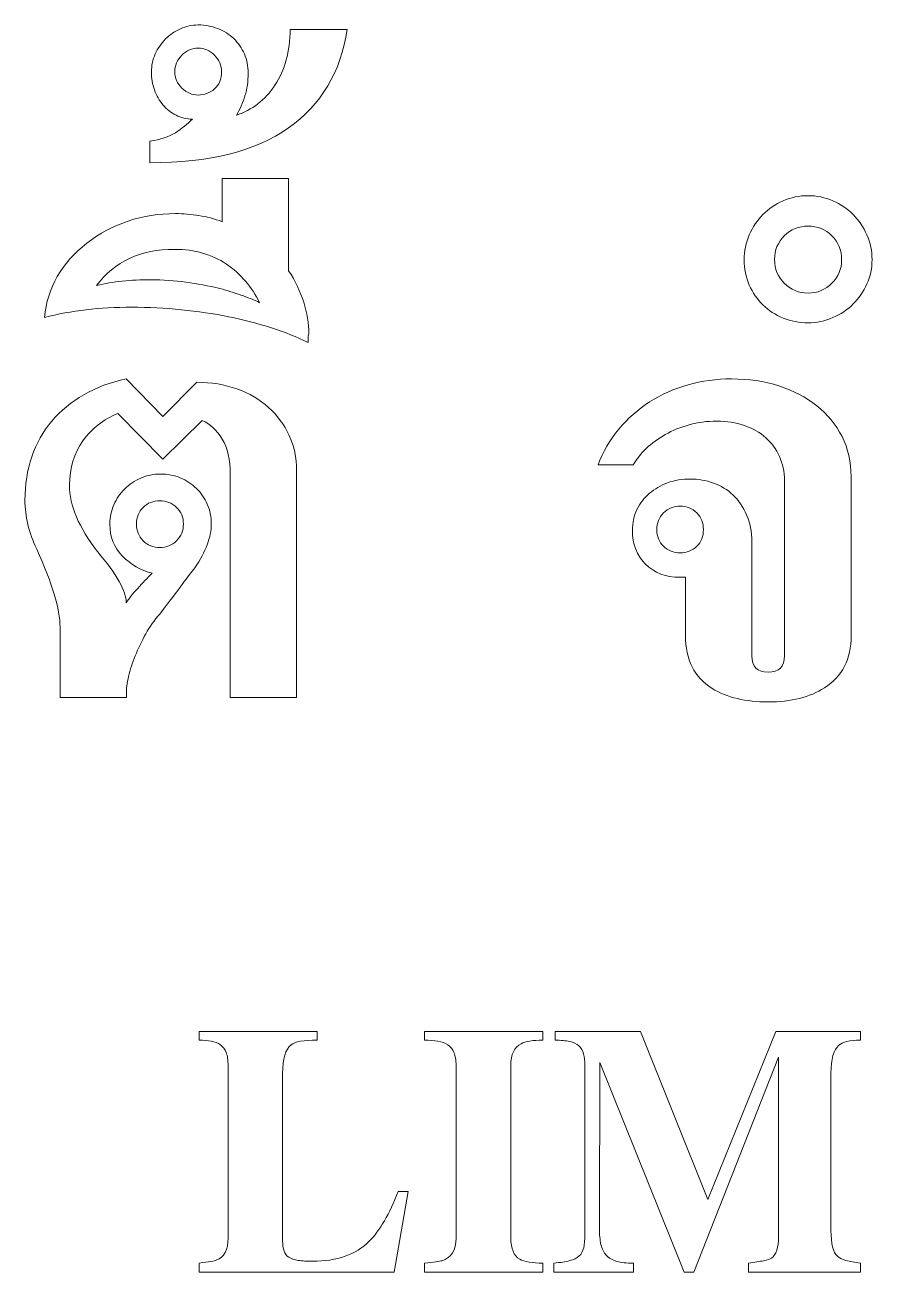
# Model space of a CAD drawing. Header units: millimetres. Extents: x -900 to 690, y -288 to -9.
# Drawn here: x 309.7 to 498.2, y -286.6 to -9.1 of the extents above; entities that cross this region are included whole.
import ezdxf

# ---------------------------------------------------------------- set-up
doc = ezdxf.new("R2010")
doc.units = ezdxf.units.MM
doc.header["$MEASUREMENT"] = 0
doc.layers.add('Layer 1', color=7, linetype='Continuous')

msp = doc.modelspace()

# ---------------------------------------------------------------- linework, layer by layer
at = {"layer": 'Layer 1', "color": 250, "lineweight": 20}
for points, knots in [([(381.399, -10.084), (380.01, -19.5173), (375.6406, -26.8094), (368.3486, -31.989), (368.3486, -31.989), (361.0565, -37.1687), (350.784, -39.7441), (337.5021, -39.7441), (337.5021, -39.7441), (337.5021, -39.7441), (337.5021, -34.9116), (337.5021, -34.9116), (337.5021, -34.9116), (339.8749, -34.5933), (341.7558, -33.9567), (343.1737, -33.0597), (343.1737, -33.0597), (344.5916, -32.1627), (345.8648, -31.1499), (346.9933, -30.0213), (346.9933, -30.0213), (345.6333, -30.0213), (344.4179, -29.732), (343.3183, -29.1822), (343.3183, -29.1822), (342.2188, -28.6034), (341.2638, -27.8511), (340.4247, -26.8962), (340.4247, -26.8962), (339.6145, -25.9123), (338.9778, -24.8127), (338.5149, -23.5395), (338.5149, -23.5395), (338.0808, -22.2663), (337.8493, -20.9063), (337.8493, -19.5173), (337.8493, -19.5173), (337.8493, -18.0994), (338.1387, -16.7683), (338.6885, -15.5241), (338.6885, -15.5241), (339.2672, -14.2798), (340.0196, -13.1802), (340.9745, -12.1964), (340.9745, -12.1964), (341.9583, -11.2414), (343.0579, -10.4891), (344.3022, -9.9104), (344.3022, -9.9104), (345.5465, -9.3606), (346.8486, -9.0712), (348.2665, -9.0712), (348.2665, -9.0712), (349.8002, -9.0712), (351.247, -9.3316), (352.607, -9.8814), (352.607, -9.8814), (353.967, -10.4023), (355.1534, -11.1546), (356.1662, -12.1095), (356.1662, -12.1095), (357.179, -13.0934), (357.9603, -14.2219), (358.539, -15.5241), (358.539, -15.5241), (359.0888, -16.7973), (359.3782, -18.2441), (359.3782, -19.8356), (359.3782, -19.8356), (359.3782, -21.6297), (359.1467, -23.337), (358.6548, -24.8706), (358.6548, -24.8706), (358.1918, -26.4332), (357.5552, -27.8511), (356.745, -29.1532), (356.745, -29.1532), (360.2463, -28.0247), (363.111, -25.7966), (365.3391, -22.4689), (365.3391, -22.4689), (367.5673, -19.1122), (368.6958, -15.0032), (368.6958, -10.084), (368.6958, -10.084), (368.6958, -10.084), (381.399, -10.084), (381.399, -10.084)], [0, 0, 0, 0, 0.04347826, 0.04347826, 0.04347826, 0.04347826, 0.08695652, 0.08695652, 0.08695652, 0.08695652, 0.13043478, 0.13043478, 0.13043478, 0.13043478, 0.17391304, 0.17391304, 0.17391304, 0.17391304, 0.2173913, 0.2173913, 0.2173913, 0.2173913, 0.26086957, 0.26086957, 0.26086957, 0.26086957, 0.30434783, 0.30434783, 0.30434783, 0.30434783, 0.34782609, 0.34782609, 0.34782609, 0.34782609, 0.39130435, 0.39130435, 0.39130435, 0.39130435, 0.43478261, 0.43478261, 0.43478261, 0.43478261, 0.47826087, 0.47826087, 0.47826087, 0.47826087, 0.52173913, 0.52173913, 0.52173913, 0.52173913, 0.56521739, 0.56521739, 0.56521739, 0.56521739, 0.60869565, 0.60869565, 0.60869565, 0.60869565, 0.65217391, 0.65217391, 0.65217391, 0.65217391, 0.69565217, 0.69565217, 0.69565217, 0.69565217, 0.73913043, 0.73913043, 0.73913043, 0.73913043, 0.7826087, 0.7826087, 0.7826087, 0.7826087, 0.82608696, 0.82608696, 0.82608696, 0.82608696, 0.86956522, 0.86956522, 0.86956522, 0.86956522, 0.91304348, 0.91304348, 0.91304348, 0.91304348, 1, 1, 1, 1]), ([(353.4462, -19.4884), (353.4462, -18.0994), (352.9253, -16.8552), (351.8836, -15.8134), (351.8836, -15.8134), (350.8419, -14.7717), (349.6265, -14.2509), (348.2665, -14.2509), (348.2665, -14.2509), (346.8776, -14.2509), (345.6333, -14.7717), (344.5916, -15.8134), (344.5916, -15.8134), (343.5498, -16.8552), (343.029, -18.0994), (343.029, -19.4884), (343.029, -19.4884), (343.029, -20.8484), (343.5498, -22.0638), (344.5916, -23.1055), (344.5916, -23.1055), (345.6333, -24.1472), (346.8776, -24.6681), (348.2665, -24.6681), (348.2665, -24.6681), (349.6265, -24.6681), (350.8419, -24.2051), (351.8836, -23.308), (351.8836, -23.308), (352.9253, -22.411), (353.4462, -21.1378), (353.4462, -19.4884)], [0, 0, 0, 0, 0.11111111, 0.11111111, 0.11111111, 0.11111111, 0.22222222, 0.22222222, 0.22222222, 0.22222222, 0.33333333, 0.33333333, 0.33333333, 0.33333333, 0.44444444, 0.44444444, 0.44444444, 0.44444444, 0.55555556, 0.55555556, 0.55555556, 0.55555556, 0.66666667, 0.66666667, 0.66666667, 0.66666667, 0.77777778, 0.77777778, 0.77777778, 0.77777778, 1, 1, 1, 1]), ([(372.6891, -79.7056), (370.2584, -78.5192), (367.5383, -77.4485), (364.5579, -76.4647), (364.5579, -76.4647), (361.5484, -75.5098), (358.3654, -74.6996), (355.0088, -74.0051), (355.0088, -74.0051), (351.6521, -73.3395), (348.1508, -72.8187), (344.5047, -72.4425), (344.5047, -72.4425), (340.8587, -72.0663), (337.1838, -71.8927), (333.4509, -71.8927), (333.4509, -71.8927), (329.8917, -71.8927), (326.5061, -72.0663), (323.3231, -72.4425), (323.3231, -72.4425), (320.1111, -72.8187), (317.0149, -73.3974), (314.0344, -74.1787), (314.0344, -74.1787), (314.7, -67.5233), (317.8541, -62.0253), (323.4389, -57.6559), (323.4389, -57.6559), (329.1973, -53.2575), (335.7948, -51.0583), (343.2026, -51.0583), (343.2026, -51.0583), (344.9388, -51.0583), (346.675, -51.203), (348.4112, -51.4923), (348.4112, -51.4923), (350.1185, -51.7528), (351.8547, -52.2158), (353.6198, -52.8524), (353.6198, -52.8524), (353.6198, -52.8524), (353.6198, -43.2454), (353.6198, -43.2454), (353.6198, -43.2454), (353.6198, -43.2454), (368.3775, -43.2454), (368.3775, -43.2454), (368.3775, -43.2454), (368.3775, -43.2454), (368.3775, -63.7615), (368.3775, -63.7615), (368.3775, -63.7615), (371.358, -68.4492), (372.8627, -73.137), (372.8627, -77.8247), (372.8627, -77.8247), (372.7469, -78.1141), (372.6891, -78.4034), (372.6891, -78.7507), (372.6891, -78.7507), (372.6891, -79.0401), (372.6891, -79.3584), (372.6891, -79.7056)], [0, 0, 0, 0, 0.05882353, 0.05882353, 0.05882353, 0.05882353, 0.11764706, 0.11764706, 0.11764706, 0.11764706, 0.17647059, 0.17647059, 0.17647059, 0.17647059, 0.23529412, 0.23529412, 0.23529412, 0.23529412, 0.29411765, 0.29411765, 0.29411765, 0.29411765, 0.35294118, 0.35294118, 0.35294118, 0.35294118, 0.41176471, 0.41176471, 0.41176471, 0.41176471, 0.47058824, 0.47058824, 0.47058824, 0.47058824, 0.52941176, 0.52941176, 0.52941176, 0.52941176, 0.58823529, 0.58823529, 0.58823529, 0.58823529, 0.64705882, 0.64705882, 0.64705882, 0.64705882, 0.70588235, 0.70588235, 0.70588235, 0.70588235, 0.76470588, 0.76470588, 0.76470588, 0.76470588, 0.82352941, 0.82352941, 0.82352941, 0.82352941, 0.88235294, 0.88235294, 0.88235294, 0.88235294, 1, 1, 1, 1]), ([(498.2163, -61.3019), (498.2163, -63.2117), (497.8402, -65.0347), (497.0589, -66.713), (497.0589, -66.713), (496.3065, -68.4203), (495.2937, -69.8961), (494.0205, -71.1693), (494.0205, -71.1693), (492.7473, -72.4425), (491.2426, -73.4553), (489.4775, -74.2076), (489.4775, -74.2076), (487.7413, -74.9889), (485.8893, -75.3651), (483.9795, -75.3651), (483.9795, -75.3651), (482.0118, -75.3651), (480.1599, -75.0179), (478.4237, -74.2944), (478.4237, -74.2944), (476.7164, -73.6), (475.2117, -72.6161), (473.9385, -71.3718), (473.9385, -71.3718), (472.6653, -70.1276), (471.6525, -68.6518), (470.9001, -66.9445), (470.9001, -66.9445), (470.1188, -65.2083), (469.7427, -63.3274), (469.7427, -61.3019), (469.7427, -61.3019), (469.7427, -59.3921), (470.1188, -57.5401), (470.9001, -55.8039), (470.9001, -55.8039), (471.6525, -54.0388), (472.6653, -52.5341), (473.9385, -51.2609), (473.9385, -51.2609), (475.2117, -49.9876), (476.7164, -48.9749), (478.4237, -48.2225), (478.4237, -48.2225), (480.1599, -47.4412), (482.0118, -47.065), (483.9795, -47.065), (483.9795, -47.065), (485.8893, -47.065), (487.7413, -47.4412), (489.4775, -48.2225), (489.4775, -48.2225), (491.2426, -48.9749), (492.7473, -49.9876), (494.0205, -51.2609), (494.0205, -51.2609), (495.2937, -52.5341), (496.3065, -54.0388), (497.0589, -55.8039), (497.0589, -55.8039), (497.8402, -57.5401), (498.2163, -59.3921), (498.2163, -61.3019)], [0, 0, 0, 0, 0.05882353, 0.05882353, 0.05882353, 0.05882353, 0.11764706, 0.11764706, 0.11764706, 0.11764706, 0.17647059, 0.17647059, 0.17647059, 0.17647059, 0.23529412, 0.23529412, 0.23529412, 0.23529412, 0.29411765, 0.29411765, 0.29411765, 0.29411765, 0.35294118, 0.35294118, 0.35294118, 0.35294118, 0.41176471, 0.41176471, 0.41176471, 0.41176471, 0.47058824, 0.47058824, 0.47058824, 0.47058824, 0.52941176, 0.52941176, 0.52941176, 0.52941176, 0.58823529, 0.58823529, 0.58823529, 0.58823529, 0.64705882, 0.64705882, 0.64705882, 0.64705882, 0.70588235, 0.70588235, 0.70588235, 0.70588235, 0.76470588, 0.76470588, 0.76470588, 0.76470588, 0.82352941, 0.82352941, 0.82352941, 0.82352941, 0.88235294, 0.88235294, 0.88235294, 0.88235294, 1, 1, 1, 1]), ([(491.4452, -61.2729), (491.4452, -59.1895), (490.7217, -57.4244), (489.2749, -56.0065), (489.2749, -56.0065), (487.8281, -54.5596), (486.0629, -53.8362), (483.9795, -53.8362), (483.9795, -53.8362), (481.8961, -53.8362), (480.1309, -54.5596), (478.6841, -56.0065), (478.6841, -56.0065), (477.2373, -57.4244), (476.5138, -59.1895), (476.5138, -61.2729), (476.5138, -61.2729), (476.5138, -63.3853), (477.2373, -65.1505), (478.6841, -66.5684), (478.6841, -66.5684), (480.1309, -68.0152), (481.8961, -68.7386), (483.9795, -68.7386), (483.9795, -68.7386), (486.0629, -68.7386), (487.8281, -68.0152), (489.2749, -66.5684), (489.2749, -66.5684), (490.7217, -65.1505), (491.4452, -63.3853), (491.4452, -61.2729)], [0, 0, 0, 0, 0.11111111, 0.11111111, 0.11111111, 0.11111111, 0.22222222, 0.22222222, 0.22222222, 0.22222222, 0.33333333, 0.33333333, 0.33333333, 0.33333333, 0.44444444, 0.44444444, 0.44444444, 0.44444444, 0.55555556, 0.55555556, 0.55555556, 0.55555556, 0.66666667, 0.66666667, 0.66666667, 0.66666667, 0.77777778, 0.77777778, 0.77777778, 0.77777778, 1, 1, 1, 1]), ([(361.9246, -70.8799), (360.1595, -67.3207), (357.6999, -64.456), (354.5168, -62.2857), (354.5168, -62.2857), (351.3049, -60.1155), (347.4852, -59.0159), (343.029, -59.0159), (343.029, -59.0159), (335.3897, -59.0159), (329.6024, -61.707), (325.638, -67.0603), (325.638, -67.0603), (327.4611, -66.5973), (329.3419, -66.279), (331.3675, -66.0764), (331.3675, -66.0764), (333.3641, -65.8739), (335.4765, -65.7871), (337.6757, -65.7871), (337.6757, -65.7871), (340.3957, -65.7871), (343, -65.9607), (345.5175, -66.3079), (345.5175, -66.3079), (348.035, -66.6262), (350.5525, -67.1181), (353.0989, -67.7258), (353.0989, -67.7258), (354.7483, -68.1888), (356.3109, -68.6807), (357.7577, -69.1727), (357.7577, -69.1727), (359.2335, -69.6935), (360.6225, -70.2433), (361.9246, -70.8799)], [0, 0, 0, 0, 0.1, 0.1, 0.1, 0.1, 0.2, 0.2, 0.2, 0.2, 0.3, 0.3, 0.3, 0.3, 0.4, 0.4, 0.4, 0.4, 0.5, 0.5, 0.5, 0.5, 0.6, 0.6, 0.6, 0.6, 0.7, 0.7, 0.7, 0.7, 0.8, 0.8, 0.8, 0.8, 1, 1, 1, 1]), ([(370.1426, -158.7027), (370.1426, -158.7027), (355.3849, -158.7027), (355.3849, -158.7027), (355.3849, -158.7027), (355.3849, -158.7027), (355.3849, -109.0184), (355.3849, -109.0184), (355.3849, -109.0184), (355.3849, -105.8065), (354.7772, -103.2022), (353.5908, -101.2345), (353.5908, -101.2345), (352.4044, -99.2378), (350.9287, -97.8778), (349.1056, -97.0676), (349.1056, -97.0676), (349.1056, -97.0676), (340.3957, -105.7197), (340.3957, -105.7197), (340.3957, -105.7197), (340.3957, -105.7197), (330.3836, -95.534), (330.3836, -95.534), (330.3836, -95.534), (327.1716, -96.8361), (324.5673, -98.8617), (322.5997, -101.6107), (322.5997, -101.6107), (320.603, -104.3596), (319.6192, -107.6295), (319.6192, -111.4781), (319.6192, -111.4781), (319.6192, -115.9922), (321.6737, -120.9114), (325.8116, -126.2358), (325.8116, -126.2358), (328.0108, -128.7822), (329.6313, -131.0103), (330.673, -132.8912), (330.673, -132.8912), (331.7147, -134.7721), (332.2356, -136.3925), (332.2356, -137.6657), (332.2356, -137.6657), (332.8432, -136.7108), (333.7113, -135.6402), (334.782, -134.4538), (334.782, -134.4538), (335.8526, -133.2674), (336.9233, -132.1388), (338.0229, -131.0682), (338.0229, -131.0682), (335.4765, -130.4605), (333.2483, -129.1873), (331.3964, -127.2485), (331.3964, -127.2485), (329.5155, -125.3387), (328.5895, -122.9659), (328.5895, -120.1301), (328.5895, -120.1301), (328.5895, -118.5965), (328.8789, -117.1786), (329.4866, -115.8475), (329.4866, -115.8475), (330.0653, -114.5164), (330.8755, -113.33), (331.8883, -112.3172), (331.8883, -112.3172), (332.93, -111.3044), (334.1164, -110.4942), (335.5054, -109.9155), (335.5054, -109.9155), (336.8944, -109.3078), (338.3412, -109.0184), (339.8748, -109.0184), (339.8748, -109.0184), (341.4664, -109.0184), (342.9421, -109.3078), (344.2732, -109.8576), (344.2732, -109.8576), (345.6332, -110.4363), (346.8196, -111.2176), (347.8614, -112.2015), (347.8614, -112.2015), (348.8741, -113.1853), (349.6844, -114.3717), (350.2631, -115.7317), (350.2631, -115.7317), (350.8708, -117.0628), (351.1601, -118.5386), (351.1601, -120.1301), (351.1601, -120.1301), (351.1601, -123.0238), (349.9448, -126.2647), (347.5141, -129.8818), (347.5141, -129.8818), (346.8775, -130.6631), (345.9515, -131.9073), (344.7073, -133.5567), (344.7073, -133.5567), (343.463, -135.2351), (341.8136, -137.4342), (339.7012, -140.1543), (339.7012, -140.1543), (338.5148, -141.4854), (337.4731, -142.9901), (336.5761, -144.5816), (336.5761, -144.5816), (335.679, -146.2021), (334.8977, -147.8225), (334.2322, -149.443), (334.2322, -149.443), (333.5956, -151.0345), (333.1037, -152.5681), (332.7564, -154.0439), (332.7564, -154.0439), (332.4092, -155.5197), (332.2645, -156.8508), (332.2645, -158.0372), (332.2645, -158.0372), (332.2645, -158.0372), (332.2645, -158.7027), (332.2645, -158.7027), (332.2645, -158.7027), (332.2645, -158.7027), (317.5068, -158.7027), (317.5068, -158.7027), (317.5068, -158.7027), (317.5068, -158.7027), (317.5068, -143.1058), (317.5068, -143.1058), (317.5068, -143.1058), (317.5068, -139.0836), (315.7706, -133.2963), (312.3271, -125.7149), (312.3271, -125.7149), (310.562, -122.011), (309.6939, -118.365), (309.6939, -114.8058), (309.6939, -114.8058), (309.6939, -111.3334), (310.2148, -108.1503), (311.2275, -105.1699), (311.2275, -105.1699), (312.2403, -102.2183), (313.7161, -99.5562), (315.6838, -97.2412), (315.6838, -97.2412), (317.6225, -94.9263), (319.9954, -92.9586), (322.8022, -91.3671), (322.8022, -91.3671), (325.5801, -89.7466), (328.7342, -88.5602), (332.2356, -87.8368), (332.2356, -87.8368), (332.2356, -87.8368), (340.3957, -96.2284), (340.3957, -96.2284), (340.3957, -96.2284), (340.3957, -96.2284), (347.9192, -88.5892), (347.9192, -88.5892), (347.9192, -88.5892), (351.1601, -88.5892), (354.1406, -89.0811), (356.8607, -90.0649), (356.8607, -90.0649), (359.6097, -91.0488), (361.9535, -92.4377), (363.9212, -94.1739), (363.9212, -94.1739), (365.86, -95.9391), (367.3936, -98.0225), (368.4932, -100.4243), (368.4932, -100.4243), (369.5928, -102.826), (370.1426, -105.4014), (370.1426, -108.1793), (370.1426, -108.1793), (370.1426, -108.1793), (370.1426, -158.7027), (370.1426, -158.7027)], [0, 0, 0, 0, 0.0212766, 0.0212766, 0.0212766, 0.0212766, 0.04255319, 0.04255319, 0.04255319, 0.04255319, 0.06382979, 0.06382979, 0.06382979, 0.06382979, 0.08510638, 0.08510638, 0.08510638, 0.08510638, 0.10638298, 0.10638298, 0.10638298, 0.10638298, 0.12765957, 0.12765957, 0.12765957, 0.12765957, 0.14893617, 0.14893617, 0.14893617, 0.14893617, 0.17021277, 0.17021277, 0.17021277, 0.17021277, 0.19148936, 0.19148936, 0.19148936, 0.19148936, 0.21276596, 0.21276596, 0.21276596, 0.21276596, 0.23404255, 0.23404255, 0.23404255, 0.23404255, 0.25531915, 0.25531915, 0.25531915, 0.25531915, 0.27659574, 0.27659574, 0.27659574, 0.27659574, 0.29787234, 0.29787234, 0.29787234, 0.29787234, 0.31914894, 0.31914894, 0.31914894, 0.31914894, 0.34042553, 0.34042553, 0.34042553, 0.34042553, 0.36170213, 0.36170213, 0.36170213, 0.36170213, 0.38297872, 0.38297872, 0.38297872, 0.38297872, 0.40425532, 0.40425532, 0.40425532, 0.40425532, 0.42553191, 0.42553191, 0.42553191, 0.42553191, 0.44680851, 0.44680851, 0.44680851, 0.44680851, 0.46808511, 0.46808511, 0.46808511, 0.46808511, 0.4893617, 0.4893617, 0.4893617, 0.4893617, 0.5106383, 0.5106383, 0.5106383, 0.5106383, 0.53191489, 0.53191489, 0.53191489, 0.53191489, 0.55319149, 0.55319149, 0.55319149, 0.55319149, 0.57446809, 0.57446809, 0.57446809, 0.57446809, 0.59574468, 0.59574468, 0.59574468, 0.59574468, 0.61702128, 0.61702128, 0.61702128, 0.61702128, 0.63829787, 0.63829787, 0.63829787, 0.63829787, 0.65957447, 0.65957447, 0.65957447, 0.65957447, 0.68085106, 0.68085106, 0.68085106, 0.68085106, 0.70212766, 0.70212766, 0.70212766, 0.70212766, 0.72340426, 0.72340426, 0.72340426, 0.72340426, 0.74468085, 0.74468085, 0.74468085, 0.74468085, 0.76595745, 0.76595745, 0.76595745, 0.76595745, 0.78723404, 0.78723404, 0.78723404, 0.78723404, 0.80851064, 0.80851064, 0.80851064, 0.80851064, 0.82978723, 0.82978723, 0.82978723, 0.82978723, 0.85106383, 0.85106383, 0.85106383, 0.85106383, 0.87234043, 0.87234043, 0.87234043, 0.87234043, 0.89361702, 0.89361702, 0.89361702, 0.89361702, 0.91489362, 0.91489362, 0.91489362, 0.91489362, 0.93617021, 0.93617021, 0.93617021, 0.93617021, 0.95744681, 0.95744681, 0.95744681, 0.95744681, 1, 1, 1, 1]), ([(437.2468, -106.9929), (438.3174, -104.0413), (439.8511, -101.4081), (441.8477, -99.0353), (441.8477, -99.0353), (443.8154, -96.6625), (446.1014, -94.6369), (448.7057, -92.9586), (448.7057, -92.9586), (451.31, -91.3092), (454.1458, -90.036), (457.2709, -89.139), (457.2709, -89.139), (460.3672, -88.2709), (463.6081, -87.8368), (466.9358, -87.8368), (466.9358, -87.8368), (470.7265, -87.8368), (474.2278, -88.3577), (477.4977, -89.3994), (477.4977, -89.3994), (480.7386, -90.4411), (483.5454, -91.9169), (485.9182, -93.8267), (485.9182, -93.8267), (488.291, -95.7076), (490.1719, -97.9936), (491.532, -100.6847), (491.532, -100.6847), (492.892, -103.3758), (493.5575, -106.3273), (493.5575, -109.5393), (493.5575, -109.5393), (493.5575, -109.5393), (493.5575, -144.9578), (493.5575, -144.9578), (493.5575, -144.9578), (493.5575, -150.1664), (491.5898, -154.0439), (487.6255, -156.5903), (487.6255, -156.5903), (484.3557, -158.6738), (480.1598, -159.7155), (475.0959, -159.7155), (475.0959, -159.7155), (470.1188, -159.7155), (465.9519, -158.7316), (462.6242, -156.735), (462.6242, -156.735), (458.6599, -154.2175), (456.6922, -150.2821), (456.6922, -144.9578), (456.6922, -144.9578), (456.6922, -144.9578), (456.6922, -131.9942), (456.6922, -131.9942), (456.6922, -131.9942), (456.6922, -131.9942), (455.5058, -131.9942), (455.5058, -131.9942), (455.5058, -131.9942), (452.3228, -131.9942), (449.7763, -131.0103), (447.8086, -129.0716), (447.8086, -129.0716), (445.8699, -127.1328), (444.886, -124.6153), (444.886, -121.577), (444.886, -121.577), (444.886, -119.8697), (445.2333, -118.3071), (445.8988, -116.8892), (445.8988, -116.8892), (446.5933, -115.5003), (447.4903, -114.2849), (448.6767, -113.3011), (448.6767, -113.3011), (449.8342, -112.3172), (451.1942, -111.5359), (452.7279, -110.9572), (452.7279, -110.9572), (454.2905, -110.4074), (455.9688, -110.118), (457.7918, -110.118), (457.7918, -110.118), (459.528, -110.118), (461.2642, -110.4074), (462.9136, -111.0151), (462.9136, -111.0151), (464.5919, -111.5938), (466.0387, -112.4908), (467.283, -113.6772), (467.283, -113.6772), (468.5273, -114.8636), (469.5401, -116.3394), (470.2924, -118.0756), (470.2924, -118.0756), (471.0737, -119.8408), (471.4499, -121.8374), (471.4499, -124.0944), (471.4499, -124.0944), (471.4499, -124.0944), (471.4499, -149.443), (471.4499, -149.443), (471.4499, -149.443), (471.4499, -151.8736), (472.6652, -153.089), (475.0959, -153.089), (475.0959, -153.089), (477.4977, -153.089), (478.713, -151.8736), (478.713, -149.443), (478.713, -149.443), (478.713, -149.443), (478.713, -110.4653), (478.713, -110.4653), (478.713, -110.4653), (478.713, -108.4976), (478.3368, -106.7035), (477.6134, -105.0831), (477.6134, -105.0831), (476.89, -103.4626), (475.8483, -102.0736), (474.5461, -100.9162), (474.5461, -100.9162), (473.2729, -99.7587), (471.6814, -98.8617), (469.8005, -98.2251), (469.8005, -98.2251), (467.9486, -97.5595), (465.8941, -97.2412), (463.637, -97.2412), (463.637, -97.2412), (461.4668, -97.2412), (459.4412, -97.5016), (457.5314, -98.0514), (457.5314, -98.0514), (455.5926, -98.5723), (453.8275, -99.2957), (452.207, -100.2217), (452.207, -100.2217), (450.6155, -101.1187), (449.1687, -102.1605), (447.9533, -103.3469), (447.9533, -103.3469), (446.7091, -104.5333), (445.7252, -105.7486), (445.0597, -106.9929), (445.0597, -106.9929), (445.0597, -106.9929), (437.2468, -106.9929), (437.2468, -106.9929)], [0, 0, 0, 0, 0.02564103, 0.02564103, 0.02564103, 0.02564103, 0.05128205, 0.05128205, 0.05128205, 0.05128205, 0.07692308, 0.07692308, 0.07692308, 0.07692308, 0.1025641, 0.1025641, 0.1025641, 0.1025641, 0.12820513, 0.12820513, 0.12820513, 0.12820513, 0.15384615, 0.15384615, 0.15384615, 0.15384615, 0.17948718, 0.17948718, 0.17948718, 0.17948718, 0.20512821, 0.20512821, 0.20512821, 0.20512821, 0.23076923, 0.23076923, 0.23076923, 0.23076923, 0.25641026, 0.25641026, 0.25641026, 0.25641026, 0.28205128, 0.28205128, 0.28205128, 0.28205128, 0.30769231, 0.30769231, 0.30769231, 0.30769231, 0.33333333, 0.33333333, 0.33333333, 0.33333333, 0.35897436, 0.35897436, 0.35897436, 0.35897436, 0.38461538, 0.38461538, 0.38461538, 0.38461538, 0.41025641, 0.41025641, 0.41025641, 0.41025641, 0.43589744, 0.43589744, 0.43589744, 0.43589744, 0.46153846, 0.46153846, 0.46153846, 0.46153846, 0.48717949, 0.48717949, 0.48717949, 0.48717949, 0.51282051, 0.51282051, 0.51282051, 0.51282051, 0.53846154, 0.53846154, 0.53846154, 0.53846154, 0.56410256, 0.56410256, 0.56410256, 0.56410256, 0.58974359, 0.58974359, 0.58974359, 0.58974359, 0.61538462, 0.61538462, 0.61538462, 0.61538462, 0.64102564, 0.64102564, 0.64102564, 0.64102564, 0.66666667, 0.66666667, 0.66666667, 0.66666667, 0.69230769, 0.69230769, 0.69230769, 0.69230769, 0.71794872, 0.71794872, 0.71794872, 0.71794872, 0.74358974, 0.74358974, 0.74358974, 0.74358974, 0.76923077, 0.76923077, 0.76923077, 0.76923077, 0.79487179, 0.79487179, 0.79487179, 0.79487179, 0.82051282, 0.82051282, 0.82051282, 0.82051282, 0.84615385, 0.84615385, 0.84615385, 0.84615385, 0.87179487, 0.87179487, 0.87179487, 0.87179487, 0.8974359, 0.8974359, 0.8974359, 0.8974359, 0.92307692, 0.92307692, 0.92307692, 0.92307692, 0.94871795, 0.94871795, 0.94871795, 0.94871795, 1, 1, 1, 1]), ([(344.9677, -120.1301), (344.9677, -118.6544), (344.4468, -117.4101), (343.4341, -116.4262), (343.4341, -116.4262), (342.4213, -115.4424), (341.177, -114.9505), (339.7012, -114.9505), (339.7012, -114.9505), (338.2255, -114.9505), (337.0101, -115.4424), (335.9973, -116.4262), (335.9973, -116.4262), (335.0135, -117.4101), (334.5216, -118.6544), (334.5216, -120.1301), (334.5216, -120.1301), (334.5216, -121.577), (335.0135, -122.8212), (335.9973, -123.863), (335.9973, -123.863), (337.0101, -124.8757), (338.2255, -125.3677), (339.7012, -125.3677), (339.7012, -125.3677), (341.177, -125.3677), (342.4213, -124.8757), (343.4341, -123.863), (343.4341, -123.863), (344.4468, -122.8212), (344.9677, -121.577), (344.9677, -120.1301)], [0, 0, 0, 0, 0.11111111, 0.11111111, 0.11111111, 0.11111111, 0.22222222, 0.22222222, 0.22222222, 0.22222222, 0.33333333, 0.33333333, 0.33333333, 0.33333333, 0.44444444, 0.44444444, 0.44444444, 0.44444444, 0.55555556, 0.55555556, 0.55555556, 0.55555556, 0.66666667, 0.66666667, 0.66666667, 0.66666667, 0.77777778, 0.77777778, 0.77777778, 0.77777778, 1, 1, 1, 1]), ([(460.6855, -121.3744), (460.6855, -119.9276), (460.1935, -118.6833), (459.2097, -117.6705), (459.2097, -117.6705), (458.1969, -116.6577), (456.9816, -116.1369), (455.5058, -116.1369), (455.5058, -116.1369), (454.03, -116.1369), (452.8147, -116.6577), (451.8019, -117.6705), (451.8019, -117.6705), (450.8181, -118.6833), (450.3261, -119.9276), (450.3261, -121.3744), (450.3261, -121.3744), (450.3261, -122.8502), (450.8181, -124.0944), (451.8019, -125.0783), (451.8019, -125.0783), (452.8147, -126.0621), (454.03, -126.5541), (455.5058, -126.5541), (455.5058, -126.5541), (456.9816, -126.5541), (458.1969, -126.0621), (459.2097, -125.0783), (459.2097, -125.0783), (460.1935, -124.0944), (460.6855, -122.8502), (460.6855, -121.3744)], [0, 0, 0, 0, 0.11111111, 0.11111111, 0.11111111, 0.11111111, 0.22222222, 0.22222222, 0.22222222, 0.22222222, 0.33333333, 0.33333333, 0.33333333, 0.33333333, 0.44444444, 0.44444444, 0.44444444, 0.44444444, 0.55555556, 0.55555556, 0.55555556, 0.55555556, 0.66666667, 0.66666667, 0.66666667, 0.66666667, 0.77777778, 0.77777778, 0.77777778, 0.77777778, 1, 1, 1, 1]), ([(394.9488, -268.6679), (394.9488, -268.6679), (391.8883, -286.5911), (391.8883, -286.5911), (391.8883, -286.5911), (391.8883, -286.5911), (348.4549, -286.5911), (348.4549, -286.5911), (348.4549, -286.5911), (348.4549, -286.5911), (348.4549, -284.6119), (348.4549, -284.6119), (348.4549, -284.6119), (350.6907, -284.282), (351.9552, -284.0804), (352.2668, -283.9704), (352.2668, -283.9704), (354.0261, -283.329), (354.9058, -281.6796), (354.9058, -279.0223), (354.9058, -279.0223), (354.9058, -279.0223), (354.9058, -240.6286), (354.9058, -240.6286), (354.9058, -240.6286), (354.9058, -239.4557), (354.7591, -238.4844), (354.4843, -237.7514), (354.4843, -237.7514), (354.191, -237.0183), (353.7695, -236.4502), (353.2197, -236.047), (353.2197, -236.047), (352.6516, -235.6255), (351.9735, -235.3506), (351.1672, -235.204), (351.1672, -235.204), (350.3608, -235.0574), (349.4628, -234.9841), (348.4549, -234.9841), (348.4549, -234.9841), (348.4549, -234.9841), (348.4549, -233.0598), (348.4549, -233.0598), (348.4549, -233.0598), (348.4549, -233.0598), (374.7165, -233.0598), (374.7165, -233.0598), (374.7165, -233.0598), (374.7165, -233.0598), (374.7165, -234.9841), (374.7165, -234.9841), (374.7165, -234.9841), (371.7477, -234.9841), (369.8051, -235.3323), (368.9254, -236.0104), (368.9254, -236.0104), (367.6609, -236.9817), (367.0378, -239.1075), (367.0378, -242.4063), (367.0378, -242.4063), (367.0378, -242.4063), (367.0378, -279.6637), (367.0378, -279.6637), (367.0378, -279.6637), (367.0378, -280.5984), (367.1478, -281.3498), (367.3677, -281.9179), (367.3677, -281.9179), (367.5693, -282.5043), (367.9358, -282.9625), (368.4306, -283.2924), (368.4306, -283.2924), (368.9437, -283.6406), (369.6218, -283.8605), (370.5015, -283.9888), (370.5015, -283.9888), (371.3811, -284.117), (372.4624, -284.1903), (373.7452, -284.1903), (373.7452, -284.1903), (379.1515, -284.1903), (383.3299, -282.7059), (386.2621, -279.7737), (386.2621, -279.7737), (388.6995, -277.3546), (390.8621, -273.6344), (392.7497, -268.6679), (392.7497, -268.6679), (392.7497, -268.6679), (394.9488, -268.6679), (394.9488, -268.6679)], [0, 0, 0, 0, 0.04166667, 0.04166667, 0.04166667, 0.04166667, 0.08333333, 0.08333333, 0.08333333, 0.08333333, 0.125, 0.125, 0.125, 0.125, 0.16666667, 0.16666667, 0.16666667, 0.16666667, 0.20833333, 0.20833333, 0.20833333, 0.20833333, 0.25, 0.25, 0.25, 0.25, 0.29166667, 0.29166667, 0.29166667, 0.29166667, 0.33333333, 0.33333333, 0.33333333, 0.33333333, 0.375, 0.375, 0.375, 0.375, 0.41666667, 0.41666667, 0.41666667, 0.41666667, 0.45833333, 0.45833333, 0.45833333, 0.45833333, 0.5, 0.5, 0.5, 0.5, 0.54166667, 0.54166667, 0.54166667, 0.54166667, 0.58333333, 0.58333333, 0.58333333, 0.58333333, 0.625, 0.625, 0.625, 0.625, 0.66666667, 0.66666667, 0.66666667, 0.66666667, 0.70833333, 0.70833333, 0.70833333, 0.70833333, 0.75, 0.75, 0.75, 0.75, 0.79166667, 0.79166667, 0.79166667, 0.79166667, 0.83333333, 0.83333333, 0.83333333, 0.83333333, 0.875, 0.875, 0.875, 0.875, 0.91666667, 0.91666667, 0.91666667, 0.91666667, 1, 1, 1, 1]), ([(424.9674, -286.5911), (424.9674, -286.5911), (398.5958, -286.5911), (398.5958, -286.5911), (398.5958, -286.5911), (398.5958, -286.5911), (398.5958, -284.6119), (398.5958, -284.6119), (398.5958, -284.6119), (399.6404, -284.5019), (400.4834, -284.3919), (401.1248, -284.3003), (401.1248, -284.3003), (401.7662, -284.227), (402.2244, -284.1354), (402.5176, -284.0621), (402.5176, -284.0621), (404.5885, -283.4206), (405.6331, -281.7346), (405.6331, -279.0223), (405.6331, -279.0223), (405.6331, -279.0223), (405.6331, -240.6286), (405.6331, -240.6286), (405.6331, -240.6286), (405.6331, -239.4557), (405.4865, -238.4844), (405.1749, -237.7514), (405.1749, -237.7514), (404.8817, -237.0183), (404.4236, -236.4502), (403.8005, -236.047), (403.8005, -236.047), (403.1957, -235.6255), (402.4626, -235.3506), (401.583, -235.204), (401.583, -235.204), (400.7033, -235.0574), (399.7137, -234.9841), (398.5958, -234.9841), (398.5958, -234.9841), (398.5958, -234.9841), (398.5958, -233.0598), (398.5958, -233.0598), (398.5958, -233.0598), (398.5958, -233.0598), (424.9674, -233.0598), (424.9674, -233.0598), (424.9674, -233.0598), (424.9674, -233.0598), (424.9674, -234.9841), (424.9674, -234.9841), (424.9674, -234.9841), (422.7133, -234.9841), (421.1005, -235.259), (420.1292, -235.7905), (420.1292, -235.7905), (418.5898, -236.5418), (417.8201, -238.1546), (417.8201, -240.6286), (417.8201, -240.6286), (417.8201, -240.6286), (417.8201, -279.0223), (417.8201, -279.0223), (417.8201, -279.0223), (417.8201, -281.3864), (418.4799, -282.9625), (419.7994, -283.7505), (419.7994, -283.7505), (420.844, -284.3186), (422.5666, -284.6119), (424.9674, -284.6119), (424.9674, -284.6119), (424.9674, -284.6119), (424.9674, -286.5911), (424.9674, -286.5911)], [0, 0, 0, 0, 0.05, 0.05, 0.05, 0.05, 0.1, 0.1, 0.1, 0.1, 0.15, 0.15, 0.15, 0.15, 0.2, 0.2, 0.2, 0.2, 0.25, 0.25, 0.25, 0.25, 0.3, 0.3, 0.3, 0.3, 0.35, 0.35, 0.35, 0.35, 0.4, 0.4, 0.4, 0.4, 0.45, 0.45, 0.45, 0.45, 0.5, 0.5, 0.5, 0.5, 0.55, 0.55, 0.55, 0.55, 0.6, 0.6, 0.6, 0.6, 0.65, 0.65, 0.65, 0.65, 0.7, 0.7, 0.7, 0.7, 0.75, 0.75, 0.75, 0.75, 0.8, 0.8, 0.8, 0.8, 0.85, 0.85, 0.85, 0.85, 0.9, 0.9, 0.9, 0.9, 1, 1, 1, 1]), ([(495.6705, -286.5911), (495.6705, -286.5911), (470.71, -286.5911), (470.71, -286.5911), (470.71, -286.5911), (470.71, -286.5911), (470.71, -284.6119), (470.71, -284.6119), (470.71, -284.6119), (472.1028, -284.4286), (473.2207, -284.2453), (474.082, -284.0621), (474.082, -284.0621), (474.9434, -283.8971), (475.5115, -283.7139), (475.8047, -283.5306), (475.8047, -283.5306), (476.886, -282.7426), (477.4174, -281.1298), (477.4174, -278.6924), (477.4174, -278.6924), (477.4174, -278.6924), (477.4174, -238.7593), (477.4174, -238.7593), (477.4174, -238.7593), (477.4174, -238.7593), (458.523, -286.5911), (458.523, -286.5911), (458.523, -286.5911), (458.523, -286.5911), (456.4338, -286.5911), (456.4338, -286.5911), (456.4338, -286.5911), (456.4338, -286.5911), (437.6493, -239.9872), (437.6493, -239.9872), (437.6493, -239.9872), (437.6493, -239.9872), (437.5393, -276.8232), (437.5393, -276.8232), (437.5393, -276.8232), (437.5393, -278.2526), (437.6493, -279.4622), (437.8875, -280.4518), (437.8875, -280.4518), (438.1257, -281.4231), (438.5106, -282.2294), (439.0604, -282.8525), (439.0604, -282.8525), (439.6285, -283.4939), (440.3982, -283.9338), (441.3695, -284.2087), (441.3695, -284.2087), (442.3591, -284.4652), (443.6053, -284.6119), (445.1081, -284.6119), (445.1081, -284.6119), (445.1081, -284.6119), (445.1081, -286.5911), (445.1081, -286.5911), (445.1081, -286.5911), (445.1081, -286.5911), (427.3865, -286.5911), (427.3865, -286.5911), (427.3865, -286.5911), (427.3865, -286.5911), (427.3865, -284.6119), (427.3865, -284.6119), (427.3865, -284.6119), (428.8526, -284.4652), (430.0438, -284.282), (430.9235, -284.0437), (430.9235, -284.0437), (431.8215, -283.8055), (432.5179, -283.4756), (433.031, -283.0175), (433.031, -283.0175), (433.5258, -282.5776), (433.874, -281.9729), (434.039, -281.2032), (434.039, -281.2032), (434.2222, -280.4334), (434.3139, -279.4255), (434.3139, -278.216), (434.3139, -278.216), (434.3139, -278.216), (434.3139, -240.6286), (434.3139, -240.6286), (434.3139, -240.6286), (434.3139, -239.6207), (434.2222, -238.7777), (434.0206, -238.0446), (434.0206, -238.0446), (433.819, -237.3299), (433.4708, -236.7434), (432.976, -236.2853), (432.976, -236.2853), (432.4629, -235.8088), (431.7848, -235.4789), (430.9235, -235.2956), (430.9235, -235.2956), (430.0805, -235.0941), (428.9809, -234.9841), (427.6614, -234.9841), (427.6614, -234.9841), (427.6614, -234.9841), (427.6614, -233.0598), (427.6614, -233.0598), (427.6614, -233.0598), (427.6614, -233.0598), (446.6658, -233.0598), (446.6658, -233.0598), (446.6658, -233.0598), (446.6658, -233.0598), (461.6934, -270.4273), (461.6934, -270.4273), (461.6934, -270.4273), (461.6934, -270.4273), (476.776, -233.0598), (476.776, -233.0598), (476.776, -233.0598), (476.776, -233.0598), (495.6705, -233.0598), (495.6705, -233.0598), (495.6705, -233.0598), (495.6705, -233.0598), (495.6705, -234.9841), (495.6705, -234.9841), (495.6705, -234.9841), (493.2147, -234.9841), (491.602, -235.369), (490.8506, -236.1203), (490.8506, -236.1203), (489.6594, -237.0916), (489.073, -239.1808), (489.073, -242.4063), (489.073, -242.4063), (489.073, -242.4063), (489.073, -277.3546), (489.073, -277.3546), (489.073, -277.3546), (489.073, -280.2868), (489.5495, -282.1928), (490.5208, -283.0541), (490.5208, -283.0541), (490.924, -283.439), (491.547, -283.7505), (492.4084, -283.9888), (492.4084, -283.9888), (493.2697, -284.227), (494.351, -284.4286), (495.6705, -284.6119), (495.6705, -284.6119), (495.6705, -284.6119), (495.6705, -286.5911), (495.6705, -286.5911)], [0, 0, 0, 0, 0.025, 0.025, 0.025, 0.025, 0.05, 0.05, 0.05, 0.05, 0.075, 0.075, 0.075, 0.075, 0.1, 0.1, 0.1, 0.1, 0.125, 0.125, 0.125, 0.125, 0.15, 0.15, 0.15, 0.15, 0.175, 0.175, 0.175, 0.175, 0.2, 0.2, 0.2, 0.2, 0.225, 0.225, 0.225, 0.225, 0.25, 0.25, 0.25, 0.25, 0.275, 0.275, 0.275, 0.275, 0.3, 0.3, 0.3, 0.3, 0.325, 0.325, 0.325, 0.325, 0.35, 0.35, 0.35, 0.35, 0.375, 0.375, 0.375, 0.375, 0.4, 0.4, 0.4, 0.4, 0.425, 0.425, 0.425, 0.425, 0.45, 0.45, 0.45, 0.45, 0.475, 0.475, 0.475, 0.475, 0.5, 0.5, 0.5, 0.5, 0.525, 0.525, 0.525, 0.525, 0.55, 0.55, 0.55, 0.55, 0.575, 0.575, 0.575, 0.575, 0.6, 0.6, 0.6, 0.6, 0.625, 0.625, 0.625, 0.625, 0.65, 0.65, 0.65, 0.65, 0.675, 0.675, 0.675, 0.675, 0.7, 0.7, 0.7, 0.7, 0.725, 0.725, 0.725, 0.725, 0.75, 0.75, 0.75, 0.75, 0.775, 0.775, 0.775, 0.775, 0.8, 0.8, 0.8, 0.8, 0.825, 0.825, 0.825, 0.825, 0.85, 0.85, 0.85, 0.85, 0.875, 0.875, 0.875, 0.875, 0.9, 0.9, 0.9, 0.9, 0.925, 0.925, 0.925, 0.925, 0.95, 0.95, 0.95, 0.95, 1, 1, 1, 1])]:
    msp.add_open_spline(points, degree=3, knots=knots, dxfattribs=at)

doc.saveas('drawing.dxf')
